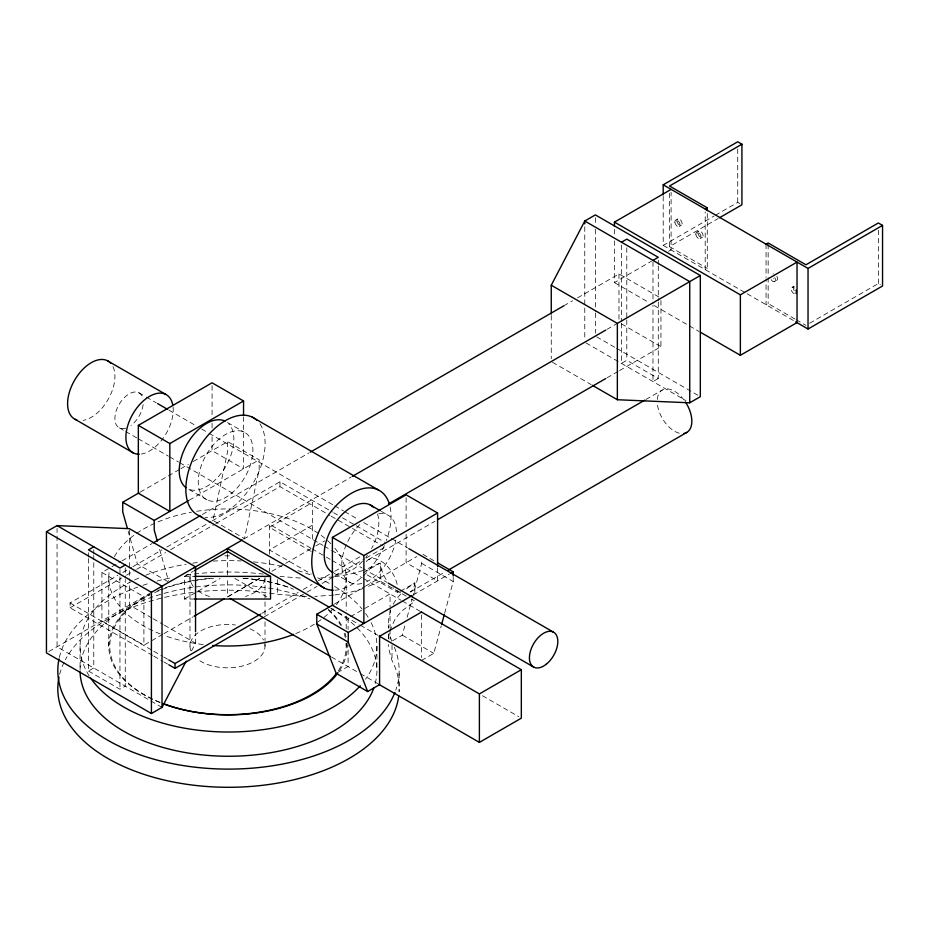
<?xml version="1.0" encoding="UTF-8"?>
<svg xmlns="http://www.w3.org/2000/svg" width="929" height="929" viewBox="0 0 929 929"><rect width="100%" height="100%" fill="white"/><g stroke="black" fill="none" stroke-linecap="round" stroke-linejoin="round"><path stroke-width="0.7" stroke-dasharray="4.64 3.48" d="M406.228 596.128L380.251 581.124L380.321 562.997L366.084 569.338M397.984 591.111L397.914 592.667L365.887 574.168M388.438 638.92L389.46 632.359M392.491 640.847L402.303 635.181L405.288 624.137M407.157 617.228L412.011 599.275M412.383 597.893L421.731 563.369L421.731 559.223M421.522 660.438L433.785 653.354L441.263 625.74M444.619 613.314L453.213 581.554L453.213 577.397M390.528 610.353L388.415 620.735L388.577 627.632M389.739 631.058L394.616 620.096A94.793 54.73 0 0 1 402.989 610.121L414.891 601.121L411.175 598.984M191.513 650.892L195.543 643.193L195.543 633.114M393.222 604.256L394.57 601.887A94.828 54.753 0 0 1 401.293 593.503M406.507 588.8L414.822 582.901L414.868 595.524M140.221 492.138L180.203 469.064M180.83 468.692L188.32 464.372M193.325 461.481L227.675 441.647L259.168 459.82L259.168 469.517L244.466 538.599L212.985 520.414L227.675 451.343L227.675 441.647M189.202 500.22L259.168 459.82M675.604 220.15L677.705 218.942M679.25 226.467L681.352 225.259M663.201 196.344L663.201 245.395L714.122 216.004M715.365 215.284L737.719 202.383L739.821 203.59M162.726 634.321L143.902 645.19L101.923 620.955L101.923 572.485L110.702 567.41M111.956 566.69L120.747 561.615M122.001 560.895L152.112 543.5M202.313 514.515L308.985 452.934M563.752 305.85L572.543 300.775M577.559 297.872L618.969 273.962L659.718 297.489M669.507 193.232L669.507 246.615L718.198 218.501M696.587 232.273L698.689 231.054M614.429 240.832L614.429 282.59L651.392 261.246M668.636 251.294L671.098 249.866L671.098 192.28M700.245 238.59L702.336 237.383M152.53 655.386L70.07 607.775L70.07 602.933L117.832 575.353M122.86 572.45L131.663 567.375M132.917 566.644L161.82 549.956M166.848 547.053L210.837 521.657M212.102 520.925L279.966 481.745L332.443 512.042M70.07 607.775L121.606 578.024M126.634 575.121L135.425 570.046M136.691 569.314L165.594 552.627M170.622 549.724L214.611 524.328M215.865 523.596L279.966 486.599L329.946 515.444M707.283 213.6L707.283 268.423L705.192 269.631L705.192 211.928M48.807 651.554L150.173 593.097M243.735 539.087L350.965 477.169M606.985 329.354L617.715 323.164M194.498 599.031L184.465 599.031L184.465 576.375L193.069 571.405M312.504 525.117L269.491 549.968L311.273 574.087M184.465 599.031L196.762 591.936M197.982 591.227L220.115 578.453M88.476 558.515L88.476 671.04L93.771 667.986L93.771 561.221M658.278 302.041L658.278 378.498L626.796 360.324L621.501 363.378L621.501 322.99M163.98 633.601L192.837 616.937M227.977 596.65L259.354 578.535M271.907 571.289L284.46 564.042M285.714 563.322L310.809 548.83M315.825 545.927L324.616 540.864M606.985 377.836L618.284 371.31M619.538 370.59L660.949 346.68L660.949 298.197M259.586 578.453L227.512 596.964L227.512 578.43M771.14 279.664A3.646 2.102 60 0 0 774.647 281.545L776.749 280.337M791.996 287.351L794.086 286.132M794.969 319.042L768.155 303.562L766.053 304.782L766.053 278.805M88.476 671.04L119.957 689.213L125.252 686.159L125.252 579.406M658.278 378.498L652.982 381.564L652.982 305.095M261.746 613.454L298.197 592.412M303.226 589.509L312.016 584.422M318.31 580.799L333.383 572.09M334.649 571.358L361.033 556.123M264.254 616.844L305.734 592.899M306.988 592.179L317.044 586.373M322.073 583.47L333.383 576.932M334.649 576.212L364.807 558.793M366.061 558.074L384.92 547.181M368.43 559.676L434.981 521.25M645.957 399.447L662.284 390.029M363.425 572.752L380.321 562.997A24.491 14.144 60 0 0 387.184 581.136M809.682 323.222L878.346 283.566L880.448 284.785M334.266 604.175L364.876 586.501M365.503 586.141L416.726 556.564M350.57 616.682L390.041 593.898L390.041 606.695M400.329 591.274L414.822 582.901A24.491 14.144 60 0 1 410.432 591.947M410.502 591.912L445.665 571.625M413.231 594.943L449.462 574.017M337.378 672.666L348.096 666.476L348.096 645.144M380.251 581.124L366.026 587.476M334.963 576.781L347.446 574.691A94.828 54.753 0 0 0 364.737 569.849M334.928 594.943L347.4 592.841A94.793 54.73 0 0 0 364.679 587.999M333.662 576.921L317.579 578.128M333.616 595.083L314.792 596.406M184.465 576.375L194.498 576.375M306.489 596.406L277.434 594.339A170.681 98.544 0 0 0 65.402 659.683M300.427 578.082L280.047 576.444M669.507 246.615L707.283 268.423M796.188 319.75L805.942 325.382M663.201 245.395L745.917 293.065M747.16 293.785L794.539 321.144M614.429 282.59L649.336 302.749M654.33 305.629L699.212 331.548M621.443 323.861L660.949 346.68M596.615 336.809L615.358 347.62M616.601 348.352L697.83 395.243M586.013 342.917L685.985 400.643M552.511 362.298L591.169 384.618M227.477 422.521L244.13 432.136M381.378 511.38L387.66 515.003M422.939 554.381L433.831 560.675M138.758 392.712L145.04 396.346M146.294 397.066L156.351 402.872M168.904 410.119L196.542 426.074M201.57 428.977L207.852 432.6M209.106 433.332L333.465 505.132M334.719 505.852L343.509 510.927M344.764 511.658L358.582 519.636M363.611 522.528L389.994 537.763M391.248 538.483L407.576 547.913M421.731 563.369L453.213 581.554M333.697 512.762L337.448 514.921M342.441 517.813L354.936 525.024M356.179 525.744L384.92 542.339M331.2 516.164L351.185 527.707M352.439 528.427L382.423 545.741M119.423 427.897L124.451 430.801M125.705 431.52L137.016 438.047M138.27 438.778L168.416 456.174M169.67 456.905L178.461 461.98M179.715 462.712L322.92 545.381M324.175 546.113L330.457 549.736M331.711 550.456L361.869 567.863M363.123 568.594L386.987 582.367M310.809 548.156L269.456 524.281L269.456 554.218M312.063 548.876L330.863 559.734M332.117 560.454L362.182 577.815M363.436 578.535L401.038 600.25M402.292 600.97L419.827 611.096M311.273 551.431L269.491 527.312L312.504 502.461L312.504 540.783M207.016 499.872L187.983 488.886A38.646 22.308 -60 0 0 224.597 468.286A38.646 22.308 -60 0 0 228.789 423.856M334.208 573.309L350.547 582.75M402.303 635.181L433.785 653.354M330.863 608.205L359.093 624.462M360.347 625.182L377.894 635.308M482.488 695.74L518.823 716.723M234.863 578.453L266.832 596.906M331.525 657.012L359.093 672.933M360.347 673.653L379.578 684.65M167.696 581.519L137.422 564.042L128.144 531.133M101.923 572.485L143.902 596.72L143.902 645.19M151.892 617.994L129.433 605.034L129.433 581.984M153.134 618.714L163.109 624.474M164.363 625.194L195.543 643.193M70.07 602.933L152.53 650.532M153.784 651.252L162.529 656.304M163.771 657.024L167.522 659.195M153.784 656.106L162.529 661.158M163.771 661.878L167.522 664.038M162.018 707.399L57.052 646.793L57.052 528.496M391.643 641.173L389.402 633.346M399.098 673.595L399.098 691.768A170.681 98.544 0 0 0 392.015 660.484L389.414 651.531L388.485 644.412M159.625 549.306L168.521 580.846M878.346 230.195L878.346 283.566M768.155 244.42L768.155 276.157M768.155 277.597L768.155 303.562M766.053 244.188L766.053 277.365M737.719 149L737.719 202.383M658.278 260.201L658.278 264.533M658.278 265.973L658.278 300.601M652.982 261.815L652.982 303.655M626.796 247.799L626.796 318.484M626.796 319.936L626.796 360.324M621.501 245.082L621.501 321.55M618.969 273.962L618.969 319.588M614.429 229.312L614.429 235.072M595.361 217.781L595.361 223.552M595.361 229.324L595.361 311.552M595.361 313.003L595.361 333.197M584.759 226.792L584.782 339.329M551.257 315.477L551.257 358.699M437.594 567.874L437.594 580.869L406.112 562.695L406.112 533.815M421.522 614.917L421.522 657.593M406.112 497.723L406.112 528.044M392.015 645.109L392.015 660.484M390.041 608.123L390.041 628.039M390.041 629.456L390.041 639.419M388.368 624.834L388.368 628.248M388.368 633.926L388.368 638.467M376.919 646.329L376.919 670.564M348.096 618.11L348.096 629.49M346.215 577.478L346.215 610.388M346.215 616.113L346.215 628.979M346.215 643.286L346.215 646.154M279.966 481.745L279.966 486.599M277.434 579.568L277.434 594.339M269.456 559.92L269.456 571.323M265.009 577.478L265.009 616.113M265.009 621.826L265.009 640.429M265.009 641.858L265.009 646.154M243.549 416.854L243.549 468.843L212.067 450.658L212.067 434.784M227.512 554.195L227.512 577.002M212.067 385.686L212.067 417.458M212.067 423.229L212.067 429.001M189.98 577.478L189.98 646.154M129.433 530.122L129.433 580.544M125.252 567.863L125.252 577.966M119.957 569.477L119.957 575.248M119.957 576.688L119.957 689.213M108.774 577.478L108.774 646.154M93.771 549.689L93.771 554.009M93.771 555.461L93.771 559.781M88.476 552.743L88.476 557.075M80.08 646.329L80.08 670.564A148.419 85.689 0 0 1 158.011 595.152A148.419 85.689 0 0 1 309.972 598.938M794.365 293.738A3.646 2.102 60 0 1 791.241 288.919A3.646 2.102 60 0 1 794.539 288.071M794.225 290.568A3.646 2.102 60 0 1 793.412 287.119A3.646 2.102 60 0 1 795.363 286.074M774.774 277.562A3.646 2.102 60 0 1 774.647 281.545M776.876 276.354A3.646 2.102 60 0 1 776.818 280.303A3.646 2.102 60 0 1 773.381 278.665M773.102 274.02A3.646 2.102 60 0 1 773.381 273.904M125.682 428.188A20.078 11.589 -60 0 1 114.952 417.028A20.078 11.589 -60 0 1 128.167 394.477A20.078 11.589 -60 0 1 142.95 398.738M143.136 404.591A20.078 11.589 -60 0 1 130.884 425.54M390.157 507.048A56.054 32.364 -60 0 1 386.325 540.539M384.304 545.602A56.054 32.364 -60 0 1 334.394 590.217M259.923 423.833A56.054 32.364 -60 0 1 253.152 483.126A56.054 32.364 -60 0 1 205.03 517.36M377.534 514.074A38.646 22.308 -60 0 1 371.565 548.563M367.373 555.24A38.646 22.308 -60 0 1 365.794 557.354M362.461 561.29A38.646 22.308 -60 0 1 335.055 573.402M378.718 513.795A38.646 22.308 -60 0 1 396.428 532.805M395.835 540.004A38.646 22.308 -60 0 1 366.746 581.67M361.834 583.482A38.646 22.308 -60 0 1 341.791 565.285A38.646 22.308 -60 0 1 360.777 523.631M113.001 366.676A33.467 19.323 -60 0 1 108.449 398.866A33.467 19.323 -60 0 1 83.134 420.372M173.073 407.053A33.467 19.323 -60 0 1 141.429 454.026M346.111 643.321A118.715 68.537 0 0 1 337.959 671.261M160.229 702.626A118.715 68.537 0 0 1 150.266 594.096M157.651 590.728A118.715 68.537 0 0 1 211.197 578.256M243.793 578.256A118.715 68.537 0 0 1 293.587 589.218M328.425 610.063A118.715 68.537 0 0 1 340.618 625.356M344.171 633.485A118.715 68.537 0 0 1 345.298 637.677M334.846 548.215A118.715 68.537 0 0 1 336.449 604.698M333.128 608.762A118.715 68.537 0 0 1 294.76 633.961M203.172 644.563A118.715 68.537 0 0 1 163.783 635.308M160.229 633.961A118.715 68.537 0 0 1 109.413 570.406M114.372 556.692A118.715 68.537 0 0 1 191.479 512.169M196.634 511.298A118.715 68.537 0 0 1 331.305 544.22M264.916 644.61A37.52 21.657 0 0 1 240.611 666.441A37.52 21.657 0 0 1 197.459 659.137M190.84 650.753A37.52 21.657 0 0 1 235.467 624.985M249.982 628.817A37.52 21.657 0 0 1 263.488 640.046M264.916 579.022A37.52 21.657 0 0 1 245.477 596.488M209.513 596.488A37.52 21.657 0 0 1 197.459 590.461M193.371 586.478A37.52 21.657 0 0 1 191.502 571.381M224.818 555.879A37.52 21.657 0 0 1 230.171 555.879M394.326 647.246A170.681 98.544 0 0 1 395.789 690.108M59.317 657.535A170.681 98.544 0 0 1 137.666 587.128M142.915 585.305A170.681 98.544 0 0 1 150.614 582.878M157.187 581.031A170.681 98.544 0 0 1 172.12 577.548M186.114 575.109A170.681 98.544 0 0 1 263.244 574.087M59.642 674.349A170.681 98.544 0 0 1 64.078 662.296M400.562 592.551A24.491 14.144 60 0 1 393.048 587.825M331.061 608.623A148.419 85.689 0 0 1 374.596 685.648M347.098 643.042A118.738 68.549 0 0 1 338.528 672.085M159.753 702.219A118.738 68.549 0 0 1 150.033 594.874M154.667 592.632A118.738 68.549 0 0 1 213.542 578.326M242.922 578.279A118.738 68.549 0 0 1 290.847 587.987M328.413 609.296A118.738 68.549 0 0 1 341.849 625.914M345.007 633.125A118.738 68.549 0 0 1 346.076 636.771M371.17 622.72A148.419 85.689 0 0 1 365.538 679.227M89.138 675.801A148.419 85.689 0 0 1 140.651 577.257M145.702 575.214A148.419 85.689 0 0 1 186.102 564.205M192.733 563.16A148.419 85.689 0 0 1 198.086 562.451M213.171 561.093A148.419 85.689 0 0 1 241.052 560.942M253.454 561.859A148.419 85.689 0 0 1 281.94 566.388M297.954 570.603A148.419 85.689 0 0 1 311.296 575.214M317.579 577.792A148.419 85.689 0 0 1 331.061 584.387M334.614 586.42A148.419 85.689 0 0 1 362.113 609.018M365.538 613.419A148.419 85.689 0 0 1 368.581 618.006M366.177 561.581A24.491 14.144 60 0 1 383.259 562.614A24.491 14.144 60 0 1 397.322 585.003M679.296 433.204A24.491 14.144 60 0 1 657.279 403.07M657.279 399.482A24.491 14.144 60 0 1 683.999 399.969M674.895 222.414A3.646 2.102 60 0 0 679.122 226.537A3.646 2.102 60 0 0 678.275 220.986A3.646 2.102 60 0 0 674.895 222.414M676.997 221.207A3.646 2.102 60 0 0 681.212 225.329A3.646 2.102 60 0 0 680.365 219.767A3.646 2.102 60 0 0 676.997 221.207M695.879 234.526A3.646 2.102 60 0 0 700.106 238.66A3.646 2.102 60 0 0 699.258 233.098A3.646 2.102 60 0 0 695.879 234.526M697.981 233.318A3.646 2.102 60 0 0 702.208 237.441A3.646 2.102 60 0 0 701.36 231.89A3.646 2.102 60 0 0 697.981 233.318M230.961 493.822A38.646 22.308 -60 0 0 246.069 433.309A38.646 22.308 -60 0 0 199.677 470.887A38.646 22.308 -60 0 0 230.961 493.822"/><path stroke-width="1.39" d="M441.635 624.358L444.248 614.696M195.543 631.674L195.543 566.841L129.433 528.682L57.064 525.617L46.45 531.725L46.45 652.913L151.415 713.518L162.018 707.399L186.148 661.169M551.257 314.037L551.257 285.226L584.782 221.021L595.361 214.901L700.327 275.495L700.327 396.683L689.736 402.803L617.355 399.737L592.412 385.338M243.549 400.98L169.833 443.539L169.833 511.403L138.34 493.229L138.34 425.366L212.067 382.794L243.549 400.98L243.549 415.414M663.201 194.904L663.201 184.801L737.719 141.789L741.923 144.204L741.923 204.798L719.441 217.781M741.923 144.204L669.507 186.021L707.283 207.829L707.283 210.72M127.366 528.392L122.733 511.937L122.733 502.241L138.978 492.858M614.429 226.432L614.429 222.124L671.098 189.4M93.771 546.798L88.476 549.852L119.957 568.037L125.252 564.971M621.501 242.202L626.796 239.136L658.278 257.321L652.982 260.375M122.733 502.241L154.214 520.414L188.575 500.58M705.192 209.048L707.283 207.829M153.378 542.78L199.805 515.967M310.251 452.202L563.752 305.85M151.415 713.518L151.415 592.33L195.543 566.841M194.091 567.735L242.318 539.946M352.23 476.449L605.731 330.085M551.257 285.226L617.355 323.397L700.327 275.495M194.3 570.696L227.489 551.536L270.525 576.375L270.525 599.031L194.498 599.031M766.053 244.188L768.155 242.968L805.942 264.788L878.346 222.983L882.55 225.399L882.55 285.993L808.033 329.017L795.688 321.887M614.429 222.124L740.367 294.83L797.036 262.106L797.036 322.584L740.367 355.296L700.466 332.268M194.091 616.217L224.214 598.822M388.624 503.901L605.731 378.556M437.594 513.005L363.878 555.565L363.878 623.429L332.396 605.255L332.396 537.392L406.112 494.832L437.594 513.005L437.594 566.435M663.201 184.801L808.033 268.423L882.55 225.399M168.776 659.915L175.024 663.515L260.492 614.174M168.776 664.758L175.024 668.369L263 617.576M437.501 519.799L644.703 400.178M421.522 612.072L379.578 636.284L379.578 684.65L367.663 691.536L336.182 673.351L316.777 623.963L316.777 614.266L333.023 604.895M448.173 570.174L686.775 432.438M316.777 614.266L348.259 632.452L411.977 595.663M450.716 573.298L453.213 571.858L453.213 576.015M379.148 636.04L479.387 693.917L521.332 669.704L521.332 718.175L479.387 742.387L379.148 684.51M194.498 576.375L270.525 576.375M252.305 417.167L378.242 489.885M370.067 504.842L380.124 510.648M107.45 360.742L165.745 394.395M437.466 562.765L453.213 571.858M157.605 403.592L167.65 409.399M408.83 548.644L553.289 632.045M138.34 425.366L169.833 443.539M332.396 537.392L363.878 555.565M388.241 583.098L533.954 667.219M421.081 611.816L521.332 669.704M75.075 419.293L133.358 452.946M198.632 515.525L324.569 588.231M329.017 607.09L227.512 548.493L227.512 552.767M316.777 623.963L348.259 642.148L367.663 691.536M230.02 598.415L330.271 656.292M57.052 525.605L162.018 586.211L162.018 707.399M46.45 531.725L151.415 592.33M157.315 541.084L154.214 530.111L154.214 520.414M808.033 268.423L808.033 329.017M740.367 294.83L740.367 355.296M689.736 402.803L689.736 281.615L584.759 221.021L584.782 223.912M617.355 323.397L617.355 399.737M479.387 693.917L479.387 742.387M348.259 632.452L348.259 642.148M175.024 663.515L175.024 668.369M795.99 290.15A3.646 2.102 60 0 1 795.99 293.367M333.232 590.229A56.054 32.364 -60 0 1 325.765 518.951A56.054 32.364 -60 0 1 389.123 503.216M201.732 516.71A56.054 32.364 -60 0 1 197.262 450.484A56.054 32.364 -60 0 1 256.903 420.314M332.954 572.589A38.646 22.308 -60 0 1 333.453 525.454A38.646 22.308 -60 0 1 373.748 507.559M186.044 487.713A38.646 22.308 -60 0 1 187.461 443.458A38.646 22.308 -60 0 1 225.097 421.151M76.933 420.036A33.467 19.323 -60 0 1 74.866 379.764A33.467 19.323 -60 0 1 110.656 363.158M139.292 454.211A33.467 19.323 -60 0 1 134.96 410.583A33.467 19.323 -60 0 1 172.713 404.672M336.449 673.374A118.715 68.537 0 0 1 162.587 703.543M293.587 634.414A118.715 68.537 0 0 1 212.544 645.469M394.918 692.453A170.681 98.544 0 0 1 199.41 767.668A170.681 98.544 0 0 1 59.015 658.916M398.727 695.902A170.681 98.544 0 0 1 212.207 786.84A170.681 98.544 0 0 1 59.015 677.102M373.772 688.122A148.419 85.689 0 0 1 214.297 755.858A148.419 85.689 0 0 1 80.091 671.83M337.75 673.177A118.738 68.549 0 0 1 163.562 703.717M360.243 685.788A148.419 85.689 0 0 1 221.172 731.913A148.419 85.689 0 0 1 90.659 678.1M685.439 402.013A24.491 14.144 60 0 1 683.999 433.437M546.368 664.13A20.078 11.589 -60 0 0 554.311 632.672A20.078 11.589 -60 0 0 530.18 652.1A20.078 11.589 -60 0 0 546.368 664.13"/></g></svg>
